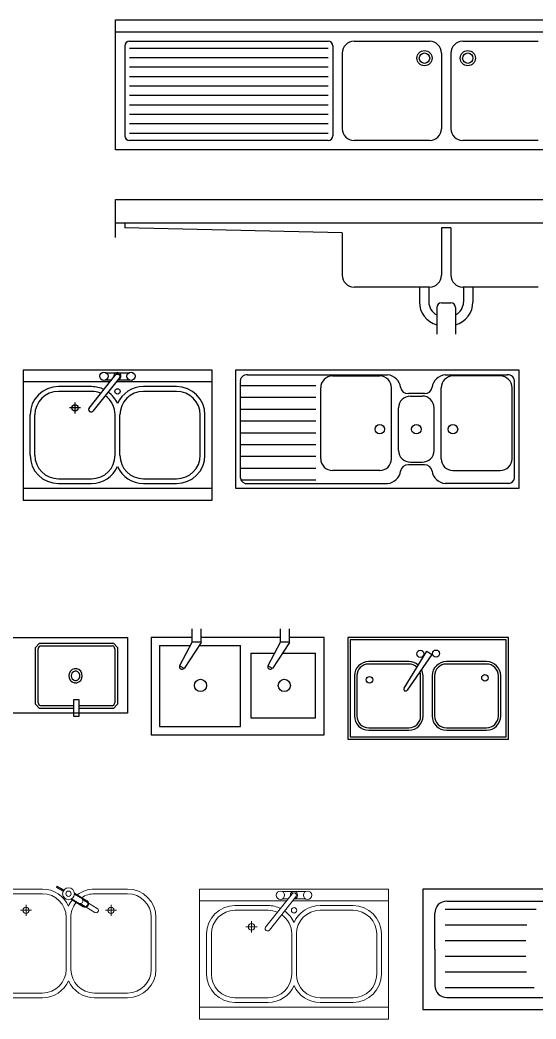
# Model space of a CAD drawing. Header units: metres. Extents: x 271.5 to 281.6, y 139.4 to 150.6.
# Drawn here: x 274.478 to 276.663, y 146.418 to 150.645 of the extents above; entities that cross this region are included whole.
import ezdxf

# ---------------------------------------------------------------- set-up
doc = ezdxf.new("R2010")
doc.units = ezdxf.units.M

msp = doc.modelspace()

# ---------------------------------------------------------------- linework, layer by layer
for p, q in [((274.8825, 150.6454), (276.7625, 150.6454)), ((274.8825, 150.0954), (274.8825, 150.6454)), ((274.8825, 150.5954), (276.7625, 150.5954)), ((274.9225, 150.5354), (274.9225, 150.1554)), ((274.9425, 150.5554), (275.7825, 150.5554)), ((275.8025, 150.5354), (275.8025, 150.1554)), ((275.8925, 150.5554), (276.2125, 150.5554)), ((276.3525, 150.5554), (276.6725, 150.5554)), ((275.7825, 150.5254), (274.9425, 150.5254)), ((275.8425, 150.5054), (275.8425, 150.1854)), ((276.2625, 150.5054), (276.2625, 150.1854)), ((276.3025, 150.5054), (276.3025, 150.1854)), ((275.7825, 150.4854), (274.9425, 150.4854)), ((275.7825, 150.4454), (274.9425, 150.4454)), ((275.7825, 150.4054), (274.9425, 150.4054)), ((275.7825, 150.3654), (274.9425, 150.3654)), ((275.7825, 150.3254), (274.9425, 150.3254)), ((275.7825, 150.2854), (274.9425, 150.2854)), ((275.7825, 150.2454), (274.9425, 150.2454)), ((275.7825, 150.2054), (274.9425, 150.2054)), ((275.7825, 150.1654), (274.9425, 150.1654)), ((275.7825, 150.1354), (274.9425, 150.1354)), ((276.2125, 150.1354), (275.8925, 150.1354)), ((276.6725, 150.1354), (276.3525, 150.1354)), ((276.7625, 150.0954), (274.8825, 150.0954)), ((274.8825, 149.8853), (276.7625, 149.8853)), ((274.8825, 149.7853), (274.8825, 149.8853)), ((276.7625, 149.7853), (274.8825, 149.7853)), ((274.9225, 149.7853), (274.8825, 149.7853)), ((274.8825, 149.7253), (274.8825, 149.7853)), ((274.9225, 149.7853), (274.9225, 149.7653)), ((275.8425, 149.7453), (274.9225, 149.7653)), ((275.8425, 149.7453), (275.8425, 149.5653)), ((276.3025, 149.7653), (276.2625, 149.7653)), ((276.2625, 149.7653), (276.2625, 149.5653)), ((276.3025, 149.7653), (276.3025, 149.5653)), ((276.2125, 149.5153), (275.8925, 149.5153)), ((276.169, 149.5153), (276.169, 149.4521)), ((276.209, 149.5153), (276.209, 149.4521)), ((276.6725, 149.5153), (276.3525, 149.5153)), ((276.356, 149.5153), (276.356, 149.4521)), ((276.396, 149.5153), (276.396, 149.4521)), ((276.2625, 149.4483), (276.3025, 149.4483)), ((276.2425, 149.4283), (276.2425, 149.3159)), ((276.3225, 149.4283), (276.3225, 149.3159)), ((276.5913, 149.164), (275.3913, 149.164)), ((275.3913, 149.164), (275.3913, 148.664)), ((275.4418, 149.144), (276.0346, 149.144)), ((275.8013, 149.139), (276.0013, 149.139)), ((276.278, 149.144), (276.5408, 149.144)), ((276.5113, 149.139), (276.3113, 149.139)), ((276.5913, 148.664), (276.5913, 149.164)), ((275.4113, 148.7064), (275.4113, 149.1123)), ((275.7313, 149.0977), (275.4149, 149.0977)), ((276.5713, 148.7064), (276.5713, 149.1123)), ((275.7513, 148.789), (275.7513, 149.089)), ((276.0513, 148.789), (276.0513, 149.089)), ((276.1902, 149.0644), (276.1225, 149.0644)), ((276.1313, 149.0539), (276.1813, 149.0539)), ((276.2613, 148.789), (276.2613, 149.089)), ((276.5613, 148.789), (276.5613, 149.089)), ((275.7313, 149.0477), (275.4149, 149.0477)), ((275.7313, 148.9977), (275.4149, 148.9977)), ((276.0813, 148.8241), (276.0813, 149.0039)), ((276.2313, 148.8241), (276.2313, 149.0039)), ((275.7313, 148.9477), (275.4149, 148.9477)), ((275.7313, 148.8977), (275.4149, 148.8977)), ((275.7313, 148.8477), (275.4149, 148.8477)), ((275.7313, 148.7977), (275.4149, 148.7977)), ((276.1902, 148.7636), (276.1225, 148.7636)), ((276.1313, 148.7741), (276.1813, 148.7741)), ((275.7313, 148.7477), (275.4149, 148.7477)), ((276.0013, 148.739), (275.8013, 148.739)), ((276.3113, 148.739), (276.5113, 148.739)), ((275.7313, 148.6977), (275.4149, 148.6977)), ((275.4418, 148.684), (276.0346, 148.684)), ((276.548, 148.684), (276.278, 148.684)), ((275.3913, 148.664), (276.5913, 148.664)), ((275.2076, 148.0137), (275.2076, 148.0698)), ((275.2457, 148.0126), (275.2457, 148.0698)), ((275.5815, 148.0137), (275.5815, 148.0698)), ((275.6197, 148.0126), (275.6197, 148.0698)), ((274.5613, 148.0089), (274.5443, 147.9909)), ((274.5597, 147.9941), (274.5571, 147.9909)), ((274.5631, 147.9961), (274.5597, 147.9941)), ((274.5613, 148.0089), (274.8737, 148.0089)), ((274.567, 147.9969), (274.5631, 147.9961)), ((274.567, 147.9969), (274.868, 147.9969)), ((274.87, 147.9967), (274.868, 147.9969)), ((274.8737, 147.9953), (274.87, 147.9967)), ((274.8907, 147.9909), (274.8737, 148.0089)), ((274.8767, 147.9926), (274.8737, 147.9953)), ((274.8787, 147.9889), (274.8767, 147.9926)), ((275.0337, 148.0324), (275.0337, 147.6213)), ((275.2076, 148.0329), (275.0342, 148.0329)), ((275.0691, 147.9993), (275.1999, 147.9993)), ((275.0691, 147.9993), (275.0691, 147.6566)), ((275.2076, 148.0137), (275.1538, 147.9129)), ((275.2455, 148.0116), (275.1728, 147.9016)), ((275.2076, 148.0137), (275.2457, 148.0137)), ((275.2373, 147.9993), (275.4111, 147.9993)), ((275.2455, 148.0116), (275.2457, 148.0126)), ((275.5815, 148.0329), (275.2457, 148.0329)), ((275.4111, 147.9993), (275.4116, 147.9988)), ((275.4116, 147.6566), (275.4116, 147.9988)), ((275.5815, 148.0137), (275.5277, 147.9129)), ((275.6194, 148.0116), (275.5467, 147.9016)), ((275.5815, 148.0137), (275.6197, 148.0137)), ((275.6194, 148.0116), (275.6197, 148.0126)), ((275.7663, 148.0329), (275.6197, 148.0329)), ((275.7663, 147.6213), (275.7663, 148.0329)), ((276.5463, 148.0329), (275.8663, 148.0329)), ((275.8663, 148.0329), (275.8663, 147.6029)), ((276.5363, 148.0229), (275.8763, 148.0229)), ((275.8763, 148.0229), (275.8763, 147.6129)), ((276.5363, 147.6129), (276.5363, 148.0229)), ((276.5463, 147.6029), (276.5463, 148.0329)), ((274.5443, 147.75), (274.5443, 147.9909)), ((274.5558, 147.9869), (274.5556, 147.9848)), ((274.5556, 147.756), (274.5556, 147.9848)), ((274.5571, 147.9909), (274.5558, 147.9869)), ((274.8794, 147.9848), (274.8787, 147.9889)), ((274.8794, 147.9848), (274.8794, 147.756)), ((274.8907, 147.9909), (274.8907, 147.75)), ((275.455, 147.9664), (275.5562, 147.9664)), ((275.455, 147.9664), (275.455, 147.6922)), ((275.5895, 147.9664), (275.7286, 147.9664)), ((275.7286, 147.9664), (275.729, 147.966)), ((275.729, 147.6922), (275.729, 147.966)), ((276.1042, 147.8182), (276.2004, 147.9743)), ((276.2219, 147.9602), (276.1173, 147.8097)), ((276.2004, 147.9743), (276.2219, 147.9602)), ((275.1728, 147.9016), (275.1538, 147.9129)), ((275.5467, 147.9016), (275.5277, 147.9129)), ((276.1245, 147.9304), (275.9545, 147.9304)), ((276.1245, 147.9204), (275.9545, 147.9204)), ((276.4534, 147.9304), (276.2834, 147.9304)), ((276.4534, 147.9204), (276.2834, 147.9204)), ((274.6873, 147.8807), (274.6856, 147.8704)), ((274.6856, 147.8704), (274.6873, 147.8601)), ((274.6922, 147.8898), (274.6873, 147.8807)), ((274.6998, 147.8965), (274.6922, 147.8898)), ((274.6966, 147.8771), (274.6955, 147.8704)), ((274.6955, 147.8704), (274.6966, 147.8637)), ((274.6998, 147.883), (274.6966, 147.8771)), ((274.709, 147.9001), (274.6998, 147.8965)), ((274.7047, 147.8874), (274.6998, 147.883)), ((274.7108, 147.8897), (274.7047, 147.8874)), ((274.7189, 147.9001), (274.709, 147.9001)), ((274.7172, 147.8897), (274.7108, 147.8897)), ((274.7232, 147.8874), (274.7172, 147.8897)), ((274.7282, 147.8965), (274.7189, 147.9001)), ((274.7281, 147.883), (274.7232, 147.8874)), ((274.7313, 147.8771), (274.7281, 147.883)), ((274.7357, 147.8898), (274.7282, 147.8965)), ((274.7324, 147.8704), (274.7313, 147.8771)), ((274.7313, 147.8637), (274.7324, 147.8704)), ((274.7406, 147.8807), (274.7357, 147.8898)), ((274.7424, 147.8704), (274.7406, 147.8807)), ((274.7406, 147.8601), (274.7424, 147.8704)), ((275.8945, 147.8704), (275.8945, 147.7004)), ((275.9045, 147.8704), (275.9045, 147.7004)), ((276.1745, 147.7004), (276.1745, 147.8704)), ((276.1845, 147.7004), (276.1845, 147.8704)), ((276.2234, 147.8704), (276.2234, 147.7004)), ((276.2334, 147.8704), (276.2334, 147.7004)), ((276.5034, 147.7004), (276.5034, 147.8704)), ((276.5134, 147.7004), (276.5134, 147.8704)), ((274.6873, 147.8601), (274.6922, 147.8511)), ((274.6922, 147.8511), (274.6998, 147.8444)), ((274.6966, 147.8637), (274.6998, 147.8578)), ((274.6998, 147.8578), (274.7047, 147.8535)), ((274.6998, 147.8444), (274.709, 147.8408)), ((274.7047, 147.8535), (274.7108, 147.8512)), ((274.709, 147.8408), (274.7189, 147.8408)), ((274.7108, 147.8512), (274.7172, 147.8512)), ((274.7172, 147.8512), (274.7232, 147.8535)), ((274.7189, 147.8408), (274.7282, 147.8444)), ((274.7232, 147.8535), (274.7281, 147.8578)), ((274.7281, 147.8578), (274.7313, 147.8637)), ((274.7282, 147.8444), (274.7357, 147.8511)), ((274.7357, 147.8511), (274.7406, 147.8601)), ((274.5443, 147.75), (274.5613, 147.7319)), ((274.5556, 147.756), (274.5563, 147.7519)), ((274.5563, 147.7519), (274.5583, 147.7483)), ((274.5583, 147.7483), (274.5613, 147.7456)), ((274.5613, 147.7456), (274.565, 147.7442)), ((274.565, 147.7442), (274.567, 147.744)), ((274.7052, 147.744), (274.567, 147.744)), ((274.868, 147.744), (274.7293, 147.744)), ((274.868, 147.744), (274.8719, 147.7447)), ((274.8719, 147.7447), (274.8753, 147.7468)), ((274.8737, 147.7319), (274.8907, 147.75)), ((274.8753, 147.7468), (274.8778, 147.75)), ((274.8778, 147.75), (274.8792, 147.7539)), ((274.8792, 147.7539), (274.8794, 147.756)), ((274.7052, 147.7319), (274.5613, 147.7319)), ((274.8737, 147.7319), (274.7293, 147.7319)), ((275.0691, 147.6566), (275.4116, 147.6566)), ((275.455, 147.6922), (275.729, 147.6922)), ((275.0337, 147.6213), (275.7663, 147.6213)), ((275.8763, 147.6129), (276.5363, 147.6129)), ((275.9545, 147.6504), (276.1245, 147.6504)), ((275.9545, 147.6404), (276.1245, 147.6404)), ((276.2834, 147.6504), (276.4534, 147.6504)), ((276.2834, 147.6404), (276.4534, 147.6404)), ((275.8663, 147.6029), (276.5463, 147.6029))]:
    msp.add_line(p, q)
at = {"color": 0}
for p, q in [((275.2913, 149.164), (274.4913, 149.164)), ((274.4913, 149.164), (274.4913, 148.614)), ((274.8425, 149.153), (274.9398, 149.153)), ((275.2913, 148.614), (275.2913, 149.164)), ((274.8598, 149.114), (274.4913, 149.114)), ((274.7813, 149.094), (274.6413, 149.094)), ((274.8991, 149.1313), (274.7868, 148.9906)), ((274.8428, 149.123), (274.8669, 149.123)), ((275.2913, 149.114), (274.8854, 149.114)), ((274.8925, 149.123), (274.9394, 149.123)), ((275.1413, 149.094), (275.0013, 149.094)), ((274.7813, 149.074), (274.6413, 149.074)), ((275.1413, 149.074), (275.0013, 149.074)), ((274.7113, 149.0275), (274.7113, 148.9805)), ((274.5213, 148.804), (274.5213, 148.974)), ((274.5413, 148.804), (274.5413, 148.974)), ((274.7349, 149.004), (274.6878, 149.004)), ((274.8813, 148.804), (274.8813, 148.974)), ((274.9013, 148.804), (274.9013, 148.974)), ((275.2413, 148.804), (275.2413, 148.974)), ((275.2613, 148.804), (275.2613, 148.974)), ((274.6413, 148.704), (274.7813, 148.704)), ((274.6413, 148.684), (274.7813, 148.684)), ((275.0013, 148.704), (275.1413, 148.704)), ((275.0013, 148.684), (275.1413, 148.684)), ((274.4913, 148.664), (275.2913, 148.664)), ((274.4913, 148.614), (275.2913, 148.614)), ((276.1833, 146.9682), (276.1833, 146.4581)), ((277.7136, 146.9682), (276.1833, 146.9682)), ((276.2853, 146.9172), (277.0749, 146.9172)), ((276.2343, 146.7132), (276.2343, 146.8662)), ((276.2782, 146.8825), (276.6628, 146.8825)), ((276.2782, 146.8162), (276.6235, 146.8162)), ((276.2782, 146.7499), (276.6196, 146.7499)), ((276.2343, 146.7132), (276.2343, 146.5602)), ((276.2782, 146.6836), (276.6196, 146.6836)), ((276.2782, 146.6173), (276.6219, 146.6173)), ((276.2782, 146.551), (276.6557, 146.551)), ((276.2853, 146.5092), (277.0749, 146.5092)), ((276.1833, 146.4581), (277.7136, 146.4581))]:
    msp.add_line(p, q, dxfattribs=at)
at = {"linetype": 'Continuous'}
for p, q in [((274.1736, 148.0324), (274.9337, 148.0324)), ((274.9337, 148.0324), (274.9337, 147.7119)), ((274.7052, 147.7689), (274.7052, 147.6997)), ((274.7293, 147.7689), (274.7052, 147.7689)), ((274.7293, 147.6997), (274.7293, 147.7689)), ((274.9337, 147.7119), (274.1736, 147.7119)), ((274.7052, 147.6997), (274.7293, 147.6997))]:
    msp.add_line(p, q, dxfattribs=at)
at = {"color": 0, "lineweight": 18}
for p, q in [((274.6642, 146.9637), (274.6379, 146.9796)), ((274.434, 146.9682), (274.574, 146.9682)), ((274.434, 146.9482), (274.574, 146.9482)), ((274.6611, 146.9586), (274.6348, 146.9744)), ((274.7615, 146.919), (274.7089, 146.9507)), ((274.76, 146.9164), (274.709, 146.9472)), ((274.794, 146.9682), (274.934, 146.9682)), ((274.794, 146.9482), (274.934, 146.9482)), ((276.0386, 146.9682), (275.2386, 146.9682)), ((275.2386, 146.9682), (275.2386, 146.4182)), ((275.5184, 146.8073), (275.6308, 146.948)), ((275.6464, 146.9355), (275.5341, 146.7949)), ((275.5897, 146.9572), (275.687, 146.9572)), ((276.0386, 146.4182), (276.0386, 146.9682)), ((274.6934, 146.9251), (274.746, 146.8933)), ((274.6966, 146.9266), (274.7476, 146.8959)), ((274.7543, 146.8942), (274.7332, 146.9069)), ((275.607, 146.9182), (275.2386, 146.9182)), ((275.5901, 146.9272), (275.6142, 146.9272)), ((276.0386, 146.9182), (275.6326, 146.9182)), ((275.6398, 146.9272), (275.6867, 146.9272)), ((274.674, 146.6282), (274.674, 146.8482)), ((274.694, 146.6282), (274.694, 146.8482)), ((275.034, 146.6282), (275.034, 146.8482)), ((275.054, 146.6282), (275.054, 146.8482)), ((274.574, 146.5282), (274.434, 146.5282)), ((274.934, 146.5282), (274.794, 146.5282)), ((274.574, 146.5082), (274.434, 146.5082)), ((274.934, 146.5082), (274.794, 146.5082)), ((275.2386, 146.4682), (276.0386, 146.4682)), ((275.2386, 146.4182), (276.0386, 146.4182))]:
    msp.add_line(p, q, dxfattribs=at)
at = {"color": 0, "lineweight": 5}
for p, q in [((274.504, 146.9018), (274.504, 146.8547)), ((274.7332, 146.9069), (274.7543, 146.8942)), ((274.7646, 146.9113), (274.7436, 146.924)), ((274.7646, 146.9113), (274.7436, 146.924)), ((274.8059, 146.8864), (274.7685, 146.9089)), ((274.864, 146.9018), (274.864, 146.8547)), ((275.5286, 146.8982), (275.3886, 146.8982)), ((275.8886, 146.8982), (275.7486, 146.8982)), ((274.5276, 146.8782), (274.4805, 146.8782)), ((274.7582, 146.8918), (274.7956, 146.8692)), ((274.8405, 146.8782), (274.8876, 146.8782)), ((275.5286, 146.8782), (275.3886, 146.8782)), ((275.8886, 146.8782), (275.7486, 146.8782)), ((275.4586, 146.8318), (275.4586, 146.7847)), ((275.2686, 146.6082), (275.2686, 146.7782)), ((275.2886, 146.6082), (275.2886, 146.7782)), ((275.4821, 146.8082), (275.435, 146.8082)), ((275.6286, 146.6082), (275.6286, 146.7782)), ((275.6486, 146.6082), (275.6486, 146.7782)), ((275.9886, 146.6082), (275.9886, 146.7782)), ((276.0086, 146.6082), (276.0086, 146.7782)), ((275.3886, 146.5082), (275.5286, 146.5082)), ((275.3886, 146.4882), (275.5286, 146.4882)), ((275.7486, 146.5082), (275.8886, 146.5082)), ((275.7486, 146.4882), (275.8886, 146.4882))]:
    msp.add_line(p, q, dxfattribs=at)
at = {"color": 0}
msp.add_lwpolyline([(274.7712, 149.0031), (274.8835, 149.1437, -1), (274.8991, 149.1313)], format="xyb", dxfattribs=at)
for centre, radius in [((276.1909, 150.4838), 0.032), ((276.1909, 150.4838), 0.022), ((276.3741, 150.4838), 0.032), ((276.3741, 150.4838), 0.022), ((276.0013, 148.914), 0.02), ((276.1563, 148.914), 0.02), ((276.3113, 148.914), 0.02), ((276.173, 147.9637), 0.0151), ((276.2396, 147.9644), 0.0151), ((275.958, 147.8533), 0.0137), ((276.4468, 147.8621), 0.0137), ((275.2428, 147.8299), 0.0258), ((275.5974, 147.8299), 0.0258)]:
    msp.add_circle(centre, radius)
for centre, radius in [((274.8336, 149.1379), 0.0175), ((274.9486, 149.1379), 0.0175), ((274.8913, 149.074), 0.0113), ((274.7113, 149.004), 0.0135)]:
    msp.add_circle(centre, radius, dxfattribs=at)
at = {"color": 0, "lineweight": 18}
for centre, radius in [((274.684, 146.9482), 0.025), ((275.5809, 146.9421), 0.0175), ((275.6959, 146.9421), 0.0175), ((275.6386, 146.8782), 0.0113)]:
    msp.add_circle(centre, radius, dxfattribs=at)
at = {"color": 0, "lineweight": 5}
for centre, radius in [((274.684, 146.9482), 0.0113), ((274.504, 146.8782), 0.0135), ((274.864, 146.8782), 0.0135), ((275.4586, 146.8082), 0.0135)]:
    msp.add_circle(centre, radius, dxfattribs=at)
for centre, radius, start, end in [((274.9425, 150.5354), 0.02, 90, 180), ((275.7825, 150.5354), 0.02, 0, 90), ((275.8925, 150.5054), 0.05, 90, 180), ((276.2125, 150.5054), 0.05, 0, 90), ((276.3525, 150.5054), 0.05, 90, 180), ((274.9425, 150.1554), 0.02, 180, 270), ((275.7825, 150.1554), 0.02, 270, 0), ((275.8925, 150.1854), 0.05, 180, 270), ((276.2125, 150.1854), 0.05, 270, 0), ((276.3525, 150.1854), 0.05, 180, 270), ((275.8925, 149.5653), 0.05, 180, 270), ((276.2125, 149.5653), 0.05, 270, 0), ((276.3525, 149.5653), 0.05, 180, 270), ((276.269, 149.4521), 0.1, 180, 254.6413), ((276.269, 149.4521), 0.06, 180, 243.8045), ((276.2625, 149.4283), 0.02, 90, 180), ((276.3025, 149.4283), 0.02, 0, 90), ((276.296, 149.4521), 0.1, 285.3587, 0), ((276.296, 149.4521), 0.06, 296.1955, 0), ((275.4382, 149.1169), 0.0273, 82.4322, 189.8251), ((275.8013, 149.089), 0.05, 90, 180), ((276.0013, 149.089), 0.05, 0, 90), ((276.0278, 149.0815), 0.0628, 8.796, 83.7437), ((276.2849, 149.0815), 0.0628, 96.2563, 171.204), ((276.3113, 149.089), 0.05, 90, 180), ((276.5113, 149.089), 0.05, 0, 90), ((276.5444, 149.1169), 0.0273, 350.1749, 97.5678), ((276.1313, 149.0039), 0.05, 90, 180), ((276.12, 149.0947), 0.0303, 186.6922, 274.6653), ((276.1815, 149.0041), 0.0498, 359.8091, 90.1908), ((276.1927, 149.0947), 0.0303, 265.3347, 353.3078), ((276.1313, 148.8241), 0.05, 180, 270), ((276.1813, 148.8241), 0.05, 270, 0), ((275.8013, 148.789), 0.05, 180, 270), ((276.0013, 148.789), 0.05, 270, 0), ((276.12, 148.7333), 0.0303, 85.3347, 173.3078), ((276.1927, 148.7333), 0.0303, 6.6922, 94.6653), ((276.3113, 148.789), 0.05, 180, 270), ((276.5113, 148.789), 0.05, 270, 0), ((276.0278, 148.7465), 0.0628, 276.2563, 351.204), ((276.2849, 148.7465), 0.0628, 188.796, 263.7437), ((275.4382, 148.7111), 0.0273, 189.8251, 277.5678), ((276.5444, 148.7111), 0.0273, 277.5678, 350.1749), ((275.1645, 147.9093), 0.0113, 161.459, 317.0158), ((275.5384, 147.9093), 0.0113, 161.459, 317.0158), ((275.9545, 147.8704), 0.06, 90, 180), ((275.9545, 147.8704), 0.05, 90, 180), ((276.1245, 147.8704), 0.06, 48.6777, 90), ((276.1245, 147.8704), 0.05, 46.716, 90), ((276.2834, 147.8704), 0.06, 90, 180), ((276.2834, 147.8704), 0.05, 90, 180), ((276.4534, 147.8704), 0.06, 0, 90), ((276.4534, 147.8704), 0.05, 0, 90), ((276.1245, 147.8704), 0.05, 0, 20.1678), ((276.1245, 147.8704), 0.06, 0, 26.6252), ((276.1108, 147.814), 0.00781, 146.7895, 326.7895), ((275.9545, 147.7004), 0.06, 180, 270), ((275.9545, 147.7004), 0.05, 180, 270), ((276.1245, 147.7004), 0.06, 270, 0), ((276.1245, 147.7004), 0.05, 270, 0), ((276.2834, 147.7004), 0.06, 180, 270), ((276.2834, 147.7004), 0.05, 180, 270), ((276.4534, 147.7004), 0.06, 270, 0), ((276.4534, 147.7004), 0.05, 270, 0)]:
    msp.add_arc(centre, radius, start, end)
at = {"color": 0}
for centre, radius, start, end in [((274.8909, 149.138), 0.0151, 279.6791, 193.1984), ((274.6413, 148.974), 0.12, 90, 180), ((274.7813, 148.974), 0.12, 63.9388, 90), ((275.0013, 148.974), 0.12, 90, 156.4435), ((275.1413, 148.974), 0.12, 0, 90), ((274.6413, 148.974), 0.1, 90, 180), ((274.7813, 148.974), 0.1, 66.503, 90), ((274.7813, 148.974), 0.1, 0, 54.8714), ((274.7813, 148.974), 0.12, 23.5565, 54.2907), ((275.0013, 148.974), 0.1, 90, 180), ((275.1413, 148.974), 0.1, 0, 90), ((274.779, 148.9968), 0.01, 141.3909, 321.3909), ((274.6413, 148.804), 0.12, 180, 270), ((274.6413, 148.804), 0.1, 180, 270), ((274.7813, 148.804), 0.1, 270, 0), ((275.0013, 148.804), 0.1, 180, 270), ((275.1413, 148.804), 0.12, 270, 0), ((275.1413, 148.804), 0.1, 270, 0), ((274.7813, 148.804), 0.12, 270, 336.4435), ((275.0013, 148.804), 0.12, 203.5565, 270), ((276.2853, 146.8662), 0.051, 90, 180), ((276.2853, 146.5602), 0.051, 180, 270)]:
    msp.add_arc(centre, radius, start, end, dxfattribs=at)
at = {"color": 0, "lineweight": 18}
for centre, radius, start, end in [((274.6364, 146.977), 0.003, 58.8806, 238.8806), ((274.574, 146.8482), 0.12, 23.5565, 90), ((274.574, 146.8482), 0.1, 0, 90), ((274.6524, 146.9674), 0.003, 238.8806, 58.8806), ((274.794, 146.8482), 0.12, 90, 127.4942), ((274.794, 146.8482), 0.1, 90, 122.9306), ((274.934, 146.8482), 0.12, 0, 90), ((274.934, 146.8482), 0.1, 0, 90), ((275.6382, 146.9423), 0.0151, 279.6791, 193.1984), ((275.6386, 146.9417), 0.01, 321.3909, 141.3909), ((274.794, 146.8482), 0.12, 142.2968, 156.4435), ((274.794, 146.8482), 0.1, 140.9724, 180), ((274.7538, 146.9062), 0.015, 238.8806, 58.8806), ((274.7538, 146.9062), 0.012, 238.8806, 58.8806), ((275.5262, 146.8011), 0.01, 141.3909, 321.3909), ((274.574, 146.6282), 0.1, 270, 0), ((274.794, 146.6282), 0.1, 180, 270), ((274.934, 146.6282), 0.12, 270, 0), ((274.934, 146.6282), 0.1, 270, 0), ((274.574, 146.6282), 0.12, 270, 336.4435), ((274.794, 146.6282), 0.12, 203.5565, 270)]:
    msp.add_arc(centre, radius, start, end, dxfattribs=at)
at = {"color": 0, "lineweight": 5}
for centre, radius, start, end in [((274.7327, 146.9189), 0.012, 238.8806, 58.8806), ((275.3886, 146.7782), 0.12, 90, 180), ((275.5286, 146.7782), 0.12, 63.9389, 90), ((275.7486, 146.7782), 0.12, 90, 156.4435), ((275.8886, 146.7782), 0.12, 0, 90), ((274.8007, 146.8778), 0.01, 238.8806, 58.8806), ((275.3886, 146.7782), 0.1, 90, 180), ((275.5286, 146.7782), 0.1, 66.503, 90), ((275.5286, 146.7782), 0.1, 0, 54.8714), ((275.5286, 146.7782), 0.12, 23.5565, 54.2907), ((275.7486, 146.7782), 0.1, 90, 180), ((275.8886, 146.7782), 0.1, 0, 90), ((275.3886, 146.6082), 0.12, 180, 270), ((275.3886, 146.6082), 0.1, 180, 270), ((275.5286, 146.6082), 0.1, 270, 0), ((275.7486, 146.6082), 0.1, 180, 270), ((275.8886, 146.6082), 0.12, 270, 0), ((275.8886, 146.6082), 0.1, 270, 0), ((275.5286, 146.6082), 0.12, 270, 336.4435), ((275.7486, 146.6082), 0.12, 203.5565, 270)]:
    msp.add_arc(centre, radius, start, end, dxfattribs=at)

# ---------------------------------------------------------------- texts
at = {"oblique": -180, "text_generation_flag": 4, "width": 0.778315, "flags": 9}
for tag, s in [('XSIZE', '900'), ('YSIZE', '470')]:
    msp.add_attdef(tag, (274.5327, 147.6875), s, height=0.000495, dxfattribs=at)

doc.saveas('drawing.dxf')
